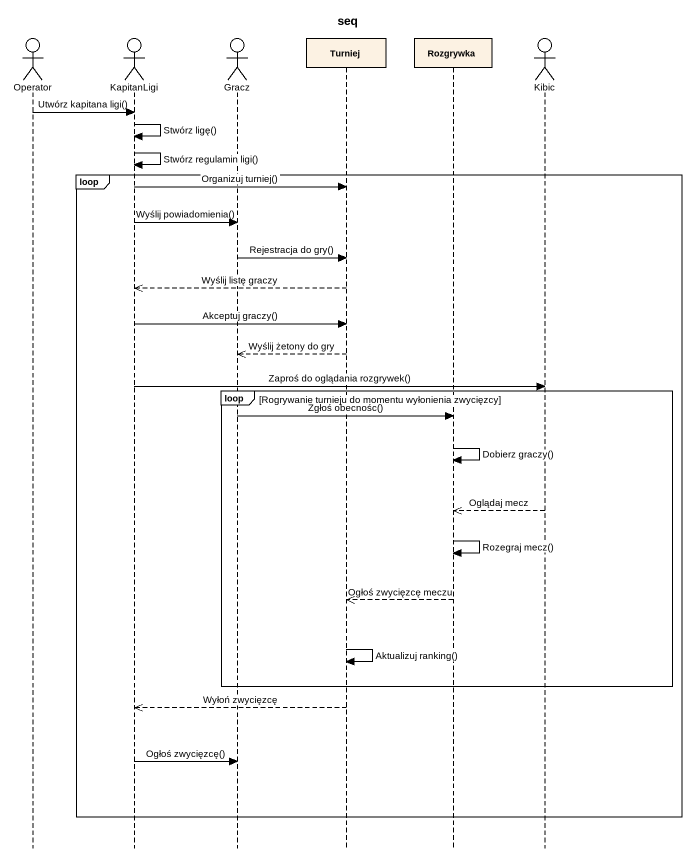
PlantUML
@startuml
title seq
hide footbox
actor Operator
actor KapitanLigi
actor Gracz
participant Turniej
participant Rozgrywka
actor Kibic

Operator -> KapitanLigi : Utwórz kapitana ligi()
KapitanLigi -> KapitanLigi : Stwórz ligę()
KapitanLigi -> KapitanLigi : Stwórz regulamin ligi()
loop
  KapitanLigi -> Turniej : Organizuj turniej()
  KapitanLigi -> Gracz : Wyślij powiadomienia()
  Gracz -> Turniej : Rejestracja do gry()
  Turniej -->> KapitanLigi : Wyślij listę graczy
  KapitanLigi -> Turniej : Akceptuj graczy()
  Turniej -->> Gracz : Wyślij żetony do gry
  KapitanLigi -> Kibic : Zaproś do oglądania rozgrywek()
  loop Rogrywanie turnieju do momentu wyłonienia zwycięzcy
    Gracz -> Rozgrywka : Zgłoś obecnośc()
    Rozgrywka -> Rozgrywka : Dobierz graczy()
    Kibic -->> Rozgrywka : Oglądaj mecz
    Rozgrywka -> Rozgrywka : Rozegraj mecz()
    Rozgrywka -->> Turniej : Ogłoś zwycięzcę meczu
    Turniej -> Turniej : Aktualizuj ranking()
  end
  Turniej -->> KapitanLigi : Wyłoń zwycięzcę
  KapitanLigi -> Gracz : Ogłoś zwycięzcę()
end
@enduml
